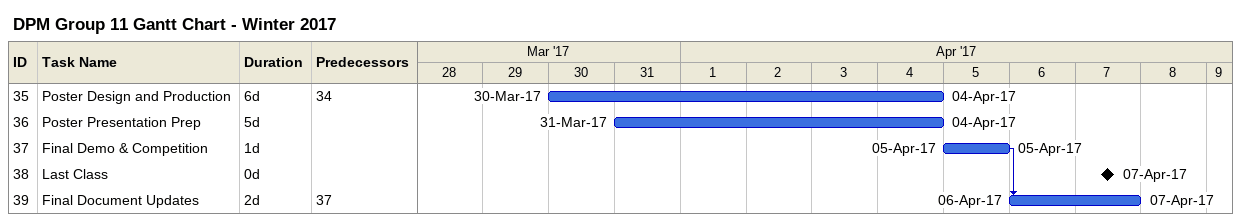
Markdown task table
DPM Group 11 Gantt Chart - Winter 2017

| ID | Level | Task | Duration | Start | Finish | Predecessors |
|---|---|---|---|---|---|---|
| 35 | 1 | Poster Design and Production | 6d | 2017-03-30 | 2017-04-04 | 34 |
| 36 | 1 | Poster Presentation Prep | 5d | 2017-03-31 | 2017-04-04 |  |
| 37 | 1 | Final Demo & Competition | 1d | 2017-04-05 | 2017-04-05 |  |
| 38 | 1 | Last Class | 0d | 2017-04-07 | 2017-04-07 |  |
| 39 | 1 | Final Document Updates | 2d | 2017-04-06 | 2017-04-07 | 37 |
